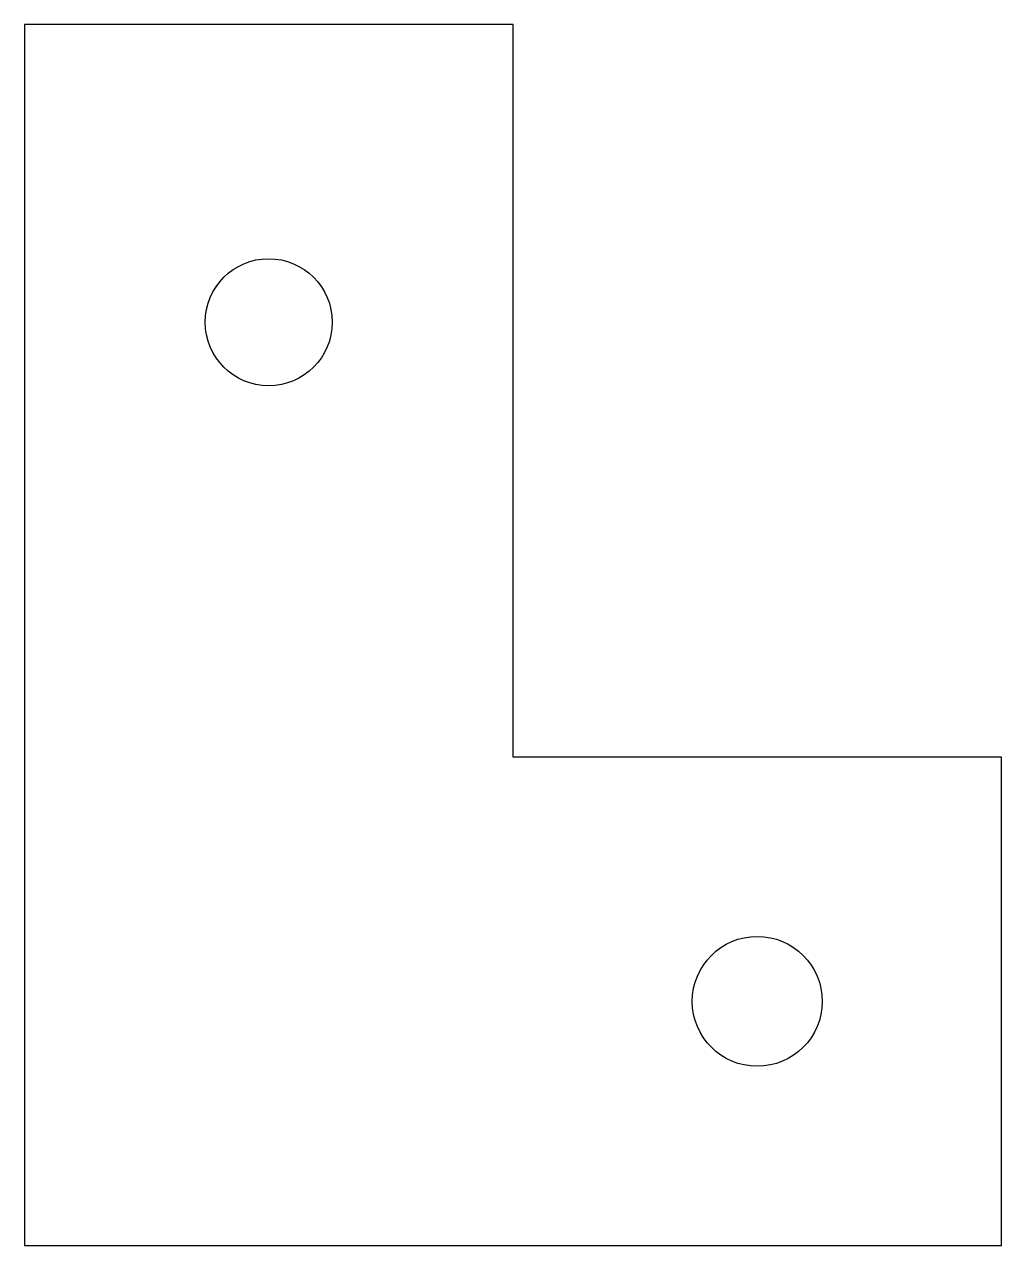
# Model space of a CAD drawing. Header units: inches. Extents: x 0 to 2, y 0 to 2.5.
import ezdxf

# ---------------------------------------------------------------- set-up
doc = ezdxf.new("R2010")
doc.units = ezdxf.units.IN
doc.header["$MEASUREMENT"] = 0

msp = doc.modelspace()

# ---------------------------------------------------------------- linework, layer by layer
msp.add_lwpolyline([(0, 0), (2, 0), (2, 1), (1, 1), (1, 2.5), (0, 2.5)], close=True)
for centre, radius in [((0.5, 1.8904), 0.13), ((1.5, 0.5), 0.133)]:
    msp.add_circle(centre, radius)

doc.saveas('drawing.dxf')
